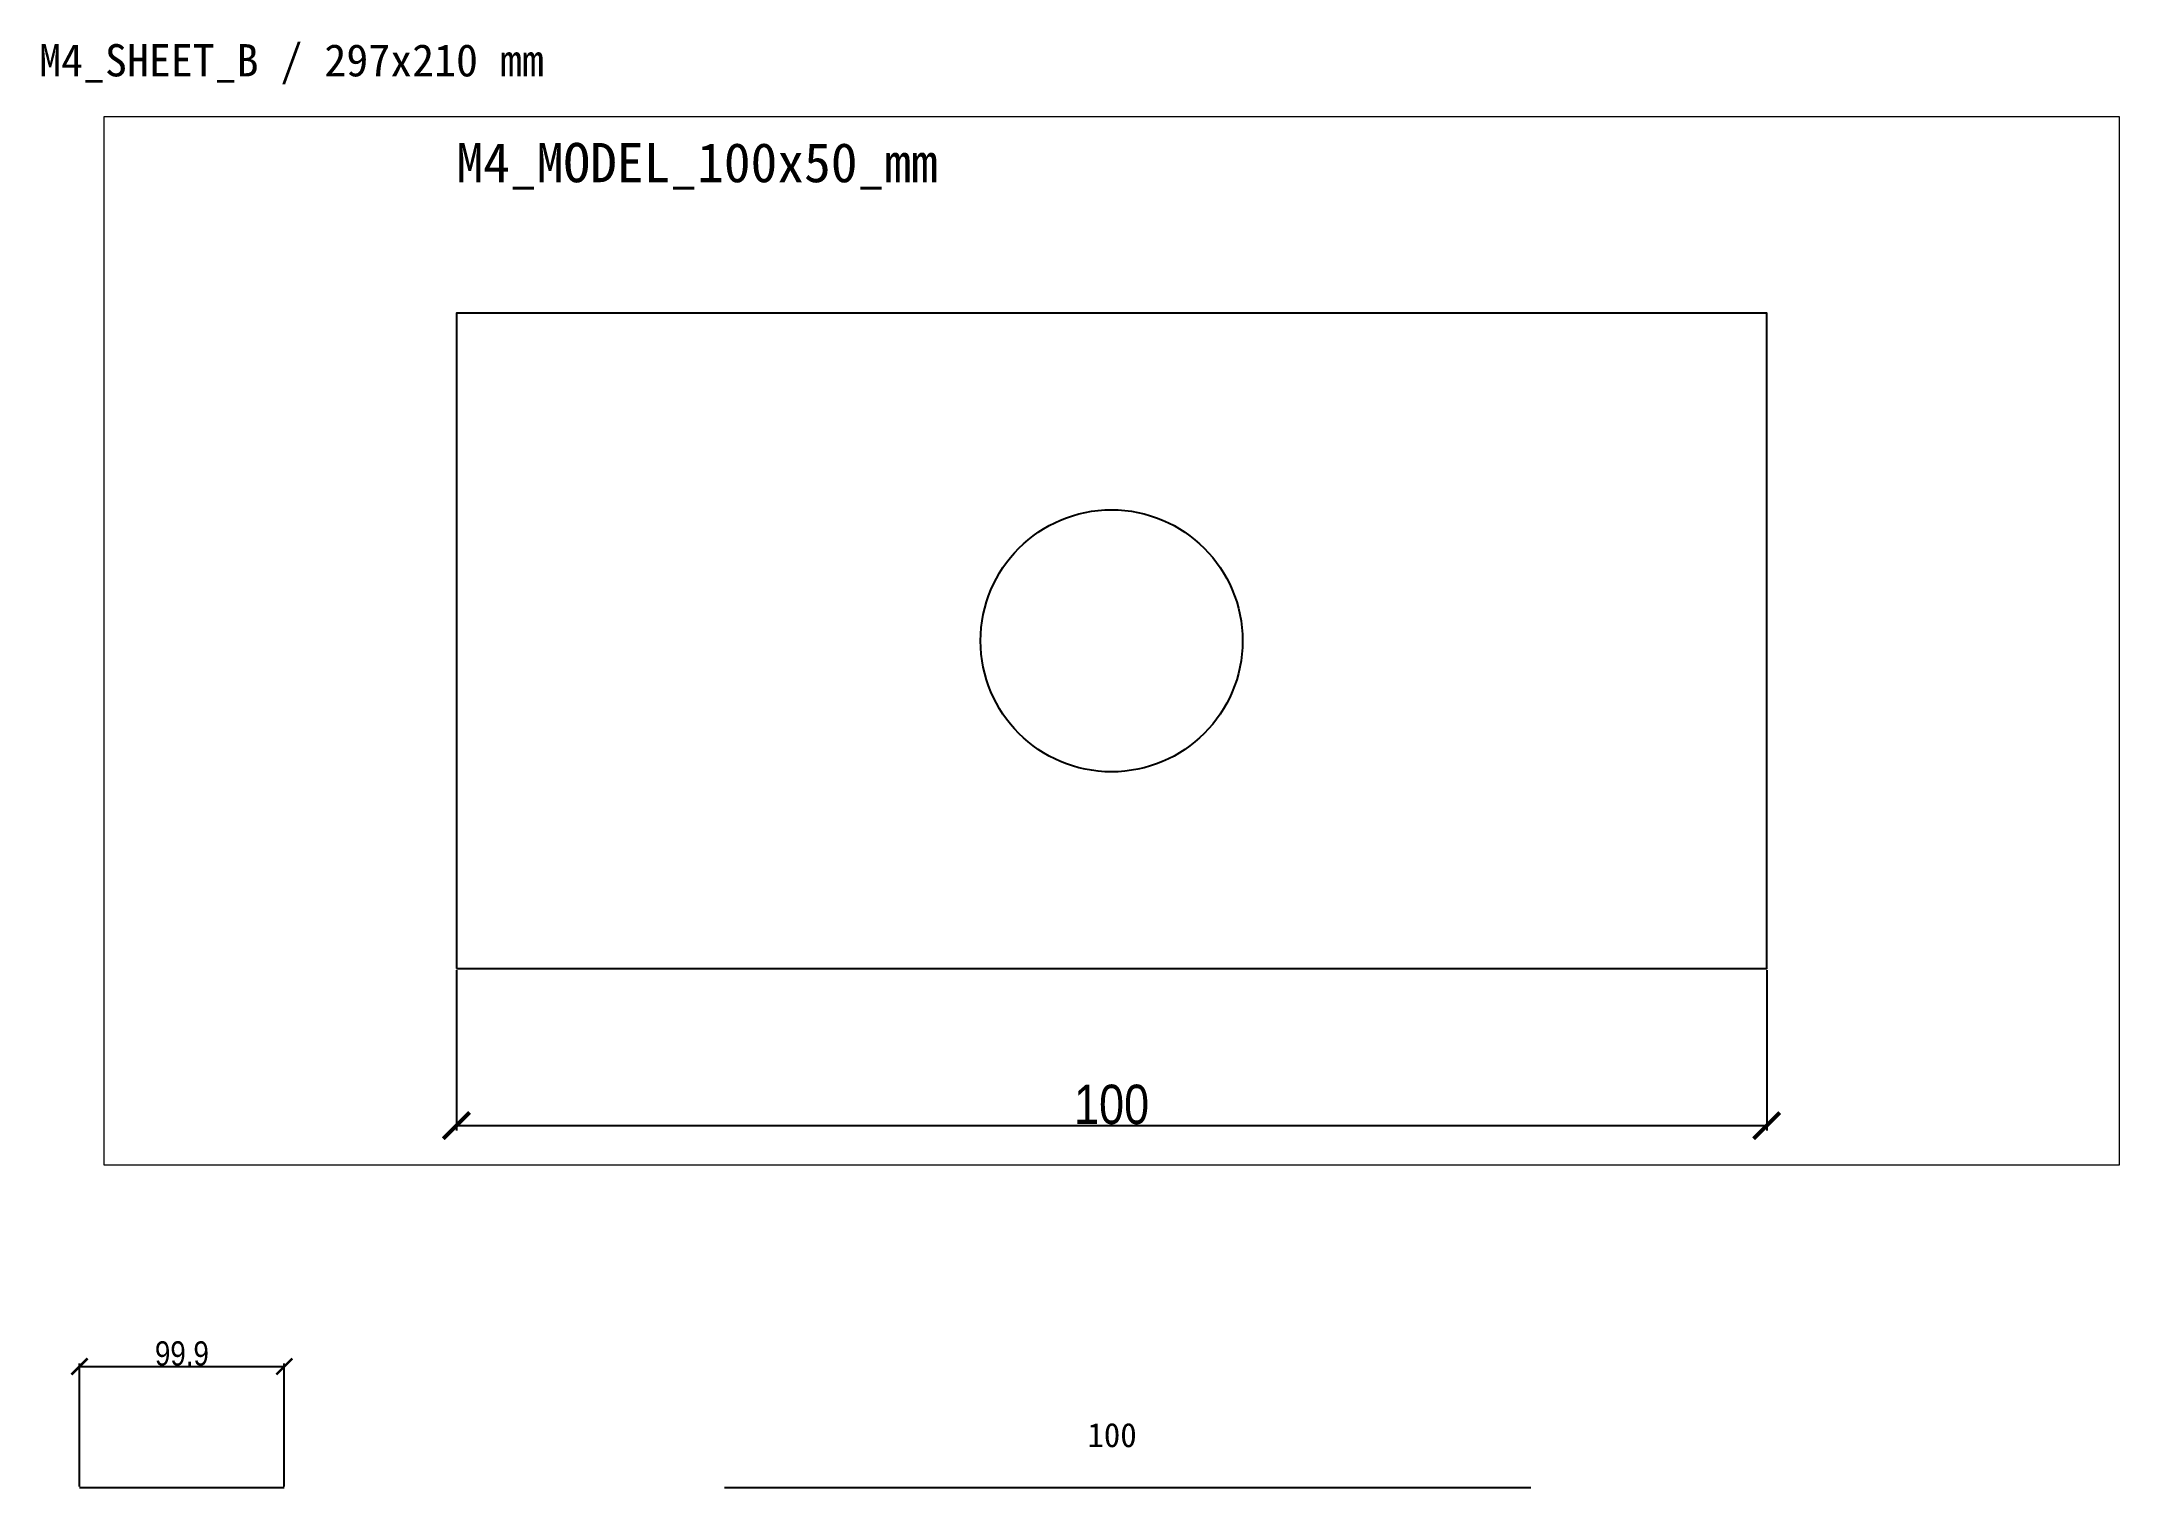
# Paper-space layout 'M4_SHEET_B' of a CAD drawing. Header units: millimetres. Extents: x 15 to 273, y 20 to 199.
# The model-space entities are those that its viewports show. They can reach past a viewport. Long polylines and large blocks are cut down to what shows.
import ezdxf

# ---------------------------------------------------------------- set-up
doc = ezdxf.new("R2010")
doc.units = ezdxf.units.MM
doc.layers.get('0').update_dxf_attribs({"color": 1})
for name, color, linetype in [('M4_DIMENSION', 1, 'Continuous'), ('M4_MODEL', 1, 'Continuous'), ('M4_OVERRIDDEN', 1, 'Continuous'), ('M4_PLAIN', 1, 'Continuous')]:
    doc.layers.add(name, color=color, linetype=linetype)
doc.styles.add('OpenSansCondensed-Light', font='OpenSansCondensed-Light.ttf')
doc.dimstyles.new('EZDXF', dxfattribs={"dimtxt": 0.25, "dimasz": 0.175, "dimexe": 0.375, "dimexo": 0.125, "dimgap": 0.1, "dimtad": 1, "dimzin": 12, "dimdsep": 46, "dimtxsty": 'OpenSansCondensed-Light', "dimblk": 'ARCHTICK', "dimcen": 2.5, "dimazin": 3, "dimtfac": 0.5, "dimtmove": 2, "dimatfit": 3})

# ---------------------------------------------------------------- blocks, each defined once
blk = doc.blocks.new('_ARCHTICK')
at = {"color": 0, "linetype": 'BYBLOCK', "const_width": 0.15}
blk.add_lwpolyline([(-0.5, -0.5), (0.5, 0.5)], dxfattribs=at)

msp = doc.modelspace()

# ---------------------------------------------------------------- linework, layer by layer
at = {"layer": 'M4_MODEL'}
msp.add_lwpolyline([(0, 0), (100, 0), (100, 50), (0, 50)], close=True, dxfattribs=at)
msp.add_circle((50, 25), 10, dxfattribs=at)

# ---------------------------------------------------------------- texts
msp.add_text('M4_MODEL_100x50_mm', height=3).set_placement((0, 60))

# ---------------------------------------------------------------- dimensions: what is measured, and where the dimension line sits
at = {"layer": 'M4_DIMENSION'}
msp.add_linear_dim(base=(0, -12), p1=(0, 0), p2=(100, 0), dimstyle='EZDXF', override={"dimtxt": 3, "dimasz": 2, "dimdec": 1}, dxfattribs=at).render()

psp = doc.layouts.new('M4_SHEET_B')

# ---------------------------------------------------------------- linework, layer by layer
at = {"layer": 'M4_OVERRIDDEN'}
psp.add_line((20, 20), (45.4, 20), dxfattribs=at)
at = {"layer": 'M4_PLAIN'}
psp.add_line((100, 20), (200, 20), dxfattribs=at)

# ---------------------------------------------------------------- texts
psp.add_text('M4_SHEET_B / 297x210 mm', height=4).set_placement((15, 195))
psp.add_text('100', height=3, dxfattribs=at).set_placement((145, 25))

# ---------------------------------------------------------------- dimensions: what is measured, and where the dimension line sits
at = {"layer": 'M4_OVERRIDDEN'}
psp.add_linear_dim(base=(20, 35), p1=(20, 20), p2=(45.4, 20), text='99.9', dimstyle='EZDXF', override={"dimtxt": 3, "dimasz": 2, "dimdec": 1}, dxfattribs=at).render()

# ---------------------------------------------------------------- viewports
at = {"layer": 'VIEWPORTS'}
psp.add_viewport(center=(148, 125), size=(250, 130), view_center_point=(50, 25), view_height=80, dxfattribs=at)

doc.saveas('drawing.dxf')
